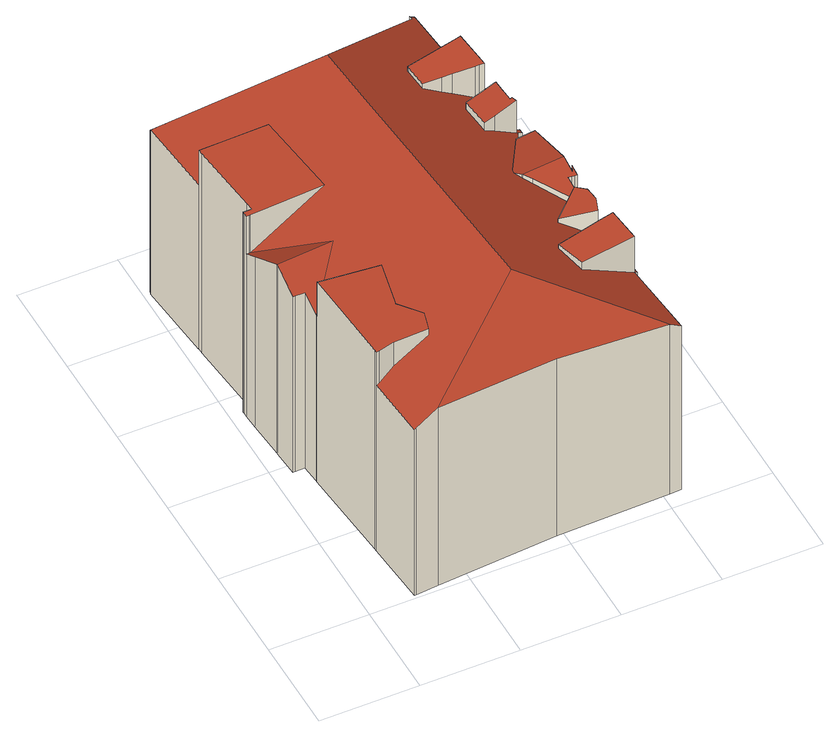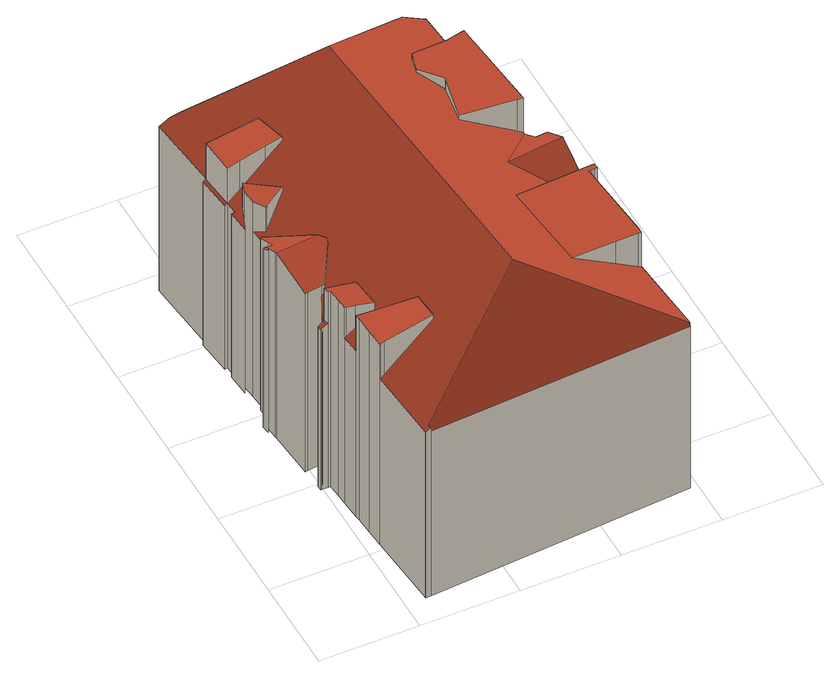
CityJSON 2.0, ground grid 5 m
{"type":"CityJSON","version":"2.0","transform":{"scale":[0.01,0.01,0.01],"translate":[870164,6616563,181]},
"CityObjects":{
"building1":{"type":"Building","attributes":{"ArrDissolve-LoD12.global_elevation_50p":193.49,"ArrDissolve-LoD12.global_elevation_70p":194.02,"ArrDissolve-LoD12.global_elevation_max":196.59,"ArrDissolve-LoD12.global_elevation_min":181.07,"DataCoverageCalc.data_coverage":0.924,"LASInPolygons.ground_elevations":181.06,"OGRLoader.commune":"71263","OGRLoader.type":"01","PC2MeshQuality-LoD12.mesh_error_f":1.27,"PC2MeshQuality-LoD13.mesh_error_f":1.27,"PC2MeshQuality-LoD22.mesh_error_f":0.155,"Validator-LoD12.errors":"[]","Validator-LoD13.errors":"[]","Validator-LoD22.errors":"[]"},"children":["building1-1"]},
"building1-1":{"type":"BuildingPart","parents":["building1"],"geometry":[{"type":"Solid","lod":"2.2","boundaries":[[[[0,1,2,3,4,5,6,7,8,9,10,11,12,13,14,15,16,17,18,19,20,21,22,23,24,25,26,27,28,29,30,31,32,33,34,35,36,37,38,39,40,41,42,43,44,45,46,47,48,49,50,51,52,53,54,55,56,57,58,59,60,61,62,63,64,65,66,67,68]],[[69,41,40,70]],[[71,39,38,72,73]],[[74,75,76,77]],[[78,33,32,79]],[[72,38,37,80]],[[70,40,39,71]],[[81,82,83,84]],[[85,86,87,88]],[[89,27,26,90]],[[91,92,57,56,93]],[[94,2,1,95]],[[96,97,98,99]],[[100,64,63,101]],[[102,59,58,103,104]],[[105,106,107,108]],[[109,35,34,110]],[[110,34,33,78]],[[111,43,42,112]],[[113,28,27,89]],[[90,26,25,114]],[[88,87,115,116]],[[117,118,119,120]],[[121,122,123,124]],[[119,21,20,125]],[[126,22,21,119]],[[127,19,18,128]],[[125,20,19,127]],[[112,42,41,69]],[[75,74,129]],[[130,45,44,131]],[[132,133,134,135]],[[84,83,106,105]],[[136,137,138]],[[139,140,141]],[[142,52,51,140,139]],[[93,56,55,143]],[[144,65,64,100]],[[145,66,65,144]],[[146,147,148,149]],[[150,151,152,153]],[[153,152,147,146]],[[135,134,92,91]],[[154,155,156,157]],[[103,58,57,92]],[[158,36,35,109]],[[159,160,137,136]],[[73,72,160,159]],[[161,53,52,142]],[[162,163,164,165]],[[166,167,46,45,130]],[[168,50,49,169]],[[169,49,48,170]],[[170,48,47,171]],[[172,23,22,126]],[[114,25,24,173]],[[174,175,176,177]],[[177,176,30,29,178]],[[140,51,50,168]],[[179,180,181,182]],[[173,24,23,172]],[[99,98,82,81]],[[104,103,97,96]],[[183,60,59,102]],[[184,185,61,60,183]],[[108,107,185,184]],[[186,62,61,185]],[[187,68,67,188,189]],[[188,67,66,145]],[[79,32,31,190]],[[191,192,180,179]],[[182,181,175,174]],[[193,13,12,194]],[[163,162,195]],[[101,63,62,186]],[[190,31,30,176]],[[196,193,197,198]],[[128,18,17,199]],[[199,17,16,200]],[[201,10,9,202]],[[203,204,14,13,193,196]],[[205,15,14,204]],[[200,16,15,205]],[[206,207,208,209]],[[194,12,11,210]],[[211,54,53,161]],[[131,44,43,111]],[[209,208,212,213]],[[213,212,204,203]],[[214,215,216,217]],[[198,197,207,206]],[[218,210,11,10,201]],[[219,7,6,220]],[[220,6,5,221]],[[165,164,122,121]],[[124,123,222,223]],[[223,222,210,218]],[[224,225,226]],[[95,1,0,227]],[[157,156,228,229]],[[229,228,151,150]],[[189,188,225,224]],[[227,0,68,187]],[[80,37,36,158]],[[230,3,2,94]],[[77,76,167,166]],[[171,47,46,167]],[[217,216,231,232]],[[233,128,215,214]],[[120,119,128,233]],[[232,231,118,117]],[[234,113,86,85]],[[178,29,28,113,234]],[[116,115,235,236]],[[236,235,237,238]],[[143,55,54,211,239]],[[239,211,155,154]],[[238,237,192,191]],[[149,148,133,132]],[[202,9,8,240]],[[240,8,7,219]],[[221,5,4,241]],[[241,4,3,230]],[[172,242,243,244,114,173]],[[108,184,183,102,104,96,99,81,84,105]],[[245,246,109,110,78,79,190,247]],[[198,206,209,213,203,196]],[[227,187,189,224,226,195,162,165,95]],[[129,74,77,166,130,131,111,112,69,70,71,73,159,136,138]],[[116,236,238,191,179,182,174,177,178,234,85,88]],[[248,141,140,168,169]],[[128,119,125,127]],[[232,117,120,233,214,217]],[[192,237,235,115,87,86,113,89,90,114,244,243,249,248,169,170,171,167,76,75,129,138,137,250,245,247,190,176,175,181,180]],[[163,195,226,225,188,145,144,100,101,186,185,107,106,83,82,98,97,103,92,134,133,148,147,152,151,228,156,155,211,161,142,139,141,248,249,243,242,172,126,119,118,231,216,215,128,199,200,205,204,212,208,207,197,193,194,210,222,123,122,164]],[[229,150,153,146,149,132,135,91,93,143,239,154,157]],[[80,158,109,246,245,250,137,160,72]],[[241,230,94,95,165,121,124,223,218,201,202,240,219,220,221]]]],"semantics":{"surfaces":[{"type":"GroundSurface"},{"type":"WallSurface","on_footprint_edge":true},{"type":"WallSurface","on_footprint_edge":false},{"type":"RoofSurface"}],"values":[[0,1,1,2,1,1,1,2,2,1,1,1,2,1,1,2,1,1,1,1,1,2,2,2,1,1,1,1,1,2,1,2,2,2,2,1,1,1,1,2,2,2,2,2,1,1,2,2,1,2,1,1,1,1,1,1,2,1,1,2,1,2,2,1,1,2,1,1,1,1,2,2,1,2,1,1,2,1,1,1,1,1,1,2,1,1,1,2,2,2,2,1,1,1,2,2,2,2,1,2,2,2,1,1,1,2,1,2,2,2,2,2,1,2,2,1,2,2,2,1,1,1,1,3,3,3,3,3,3,3,3,3,3,3,3,3,3,3]]}}]}
},
"vertices":[
[1519,1402,6],[1539,1155,6],[1540,1147,6],[1545,1084,6],[1556,1108,6],[1560,1064,6],[1546,1064,6],[1535,1064,6],[1515,1065,6],[1519,1028,6],[1524,963,6],[1514,954,6],[1509,950,6],[1516,873,6],[1523,802,6],[1536,837,6],[1546,719,6],[1530,725,6],[1536,662,6],[1551,666,6],[1568,482,6],[1553,480,6],[1589,88,6],[1533,87,6],[964,75,6],[354,28,6],[241,19,6],[233,19,6],[206,344,6],[205,363,6],[164,852,6],[164,862,6],[156,955,6],[109,954,6],[96,954,6],[88,1089,6],[87,1095,6],[75,1286,6],[70,1363,6],[69,1382,6],[68,1394,6],[83,1394,6],[97,1394,6],[110,1394,6],[106,1437,6],[72,1808,6],[70,1837,6],[70,1839,6],[33,2244,6],[39,2242,6],[37,2256,6],[1369,2351,6],[1397,2353,6],[1397,2349,6],[1427,1959,6],[1435,1864,6],[1442,1777,6],[1444,1753,6],[1451,1655,6],[1455,1601,6],[1461,1534,6],[1472,1535,6],[1504,1535,6],[1509,1536,6],[1511,1511,6],[1487,1508,6],[1481,1497,6],[1435,1391,6],[1505,1400,6],[83,1394,1252],[68,1394,1252],[69,1382,1252],[70,1363,1018],[70,1363,1252],[198,1840,1245],[198,1840,1109],[88,1837,1041],[88,1837,1245],[109,954,1100],[156,955,1097],[75,1286,1065],[1297,1641,1176],[1297,1641,1132],[1312,1488,1130],[1312,1488,1175],[222,347,1244],[222,347,1048],[301,366,1098],[301,366,1245],[233,19,1038],[241,19,1043],[1444,1753,1256],[1444,1753,1035],[1442,1777,1256],[1540,1147,1157],[1539,1155,1161],[1442,1655,1220],[1442,1655,1041],[1398,1650,1068],[1398,1650,1207],[1511,1511,1005],[1509,1536,1005],[1455,1601,1222],[1451,1655,1035],[1451,1655,1223],[1366,1494,1191],[1366,1494,1096],[1479,1507,1025],[1479,1507,1225],[88,1089,1186],[96,954,1101],[110,1394,1252],[97,1394,1252],[206,344,1038],[354,28,1113],[479,372,1208],[479,372,1245],[1272,440,1251],[1272,440,1208],[1553,480,1030],[1553,480,1253],[1360,1102,1146],[1360,1102,1120],[1493,974,1043],[1493,974,1081],[1568,482,1021],[1589,88,1027],[1551,666,1022],[1536,662,1032],[419,1845,1246],[72,1808,1246],[106,1437,1251],[1400,1754,1255],[1400,1754,1062],[1418,1754,1051],[1418,1754,1256],[90,1363,1252],[90,1363,1018],[467,1385,1252],[1369,2351,1051],[1369,2351,1029],[1372,2332,1051],[1397,2353,1034],[1435,1864,1253],[1487,1508,1020],[1481,1497,1024],[1237,1760,1253],[1237,1760,1163],[1286,1758,1133],[1286,1758,1253],[1133,1879,1249],[1133,1879,1222],[1142,1763,1222],[1142,1763,1251],[1422,1957,1251],[1422,1957,1038],[1404,1954,1050],[1404,1954,1251],[87,1095,1182],[85,1363,1252],[85,1363,1018],[1397,2349,1034],[1323,1137,1162],[1323,1137,1141],[1325,1135,1139],[1325,1135,1162],[70,1837,1245],[70,1837,1030],[37,2256,1014],[39,2242,1031],[33,2244,1027],[70,1839,1030],[1533,87,1062],[964,75,1107],[192,849,1252],[192,849,1055],[164,852,1038],[164,852,1252],[205,363,1244],[422,598,1248],[422,598,1184],[469,822,1225],[469,822,1252],[1461,1534,1221],[1472,1535,1224],[1472,1535,1028],[1504,1535,1008],[1505,1400,1115],[1435,1391,1059],[1435,1391,1116],[164,862,1038],[418,579,1248],[418,579,1181],[1516,873,1034],[1509,950,1034],[1296,1164,1157],[1516,873,1219],[1474,921,1057],[1474,921,1208],[1530,725,1032],[1546,719,1022],[1524,963,1074],[1519,1028,1104],[1523,802,1219],[1523,802,1033],[1536,837,1023],[1465,913,1206],[1465,913,1064],[1335,804,1150],[1335,804,1171],[1514,954,1031],[1427,1959,1035],[1500,738,1051],[1500,738,1212],[1466,646,1251],[1466,646,1076],[1325,612,1166],[1325,612,1250],[1514,954,1070],[1535,1064,1120],[1546,1064,1119],[1560,1064,1118],[1508,959,1034],[1508,959,1073],[1418,1389,1116],[1418,1389,1069],[1301,1189,1152],[1519,1402,1115],[1132,1894,1222],[1132,1894,1248],[1545,1084,1128],[1231,590,1226],[1231,590,1249],[1536,662,1251],[206,344,1244],[489,410,1216],[489,410,1245],[506,472,1230],[506,472,1246],[1427,1959,1251],[1515,1065,1121],[1556,1108,1139],[1488,105,1090],[881,356,1455],[401,57,1144],[376,1116,1182],[101,1090,1186],[189,892,1056],[753,1928,1456],[779,1608,1456],[335,1152,1159]
]}
